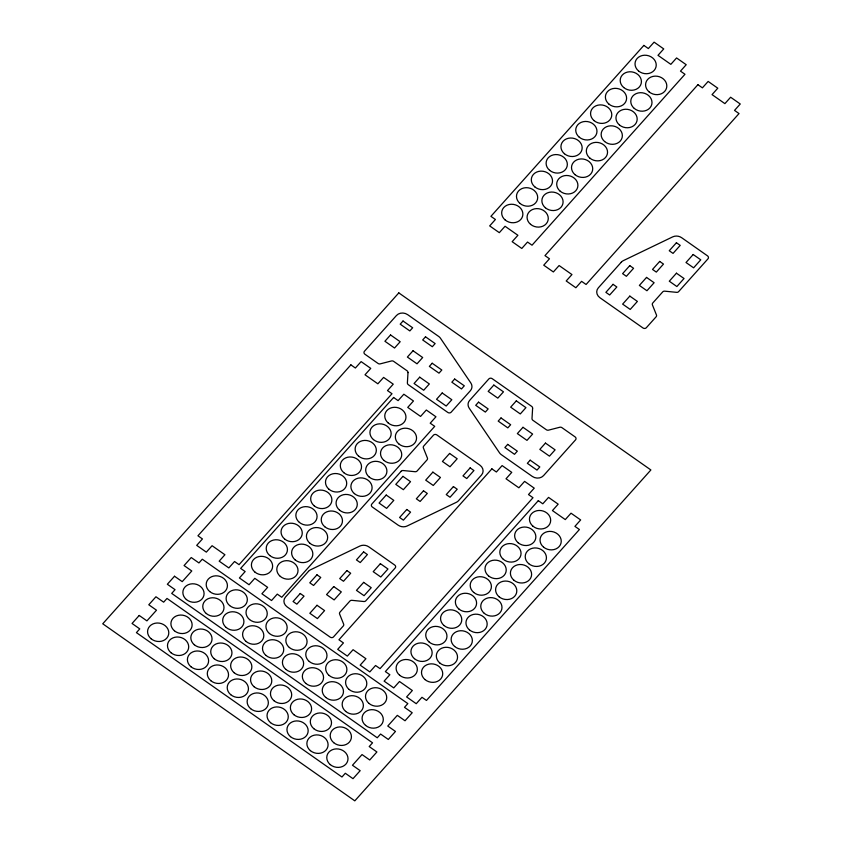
<?xml version="1.0" encoding="UTF-8"?>
<svg xmlns="http://www.w3.org/2000/svg" width="843" height="843" viewBox="0 0 843 843"><rect width="100%" height="100%" fill="white"/><g stroke="black" fill="none" stroke-linecap="round" stroke-linejoin="round"><path stroke-width="1.26" d="M408.001 372.606L407.39 382.901A2.413 2.086 12.2 0 0 408.36 384.735L447.791 412.438A2.413 2.086 12.2 0 0 451.153 412.185L470.383 390.699A8.051 6.934 12.2 0 0 470.784 382.901L440.583 338.412A8.051 6.934 12.2 0 0 438.539 336.346L407.664 314.66A8.051 6.934 12.2 0 0 396.463 315.493L364.439 351.278A2.413 2.086 12.2 0 0 364.935 354.239L378.033 363.438A2.413 2.086 12.2 0 0 380.277 363.849L391.447 360.973A2.413 2.086 12.2 0 1 393.681 361.384L407.043 370.762A2.413 2.086 12.2 0 1 408.001 372.606M532.618 408.223L532.007 418.507A2.413 2.086 12.2 0 0 532.976 420.351L546.327 429.73A2.413 2.086 12.2 0 0 548.572 430.141L559.741 427.264A2.413 2.086 12.2 0 1 561.975 427.675L575.084 436.885A2.413 2.086 12.2 0 1 575.569 439.835L543.545 475.621A8.051 6.934 12.2 0 1 532.344 476.453L501.469 454.767A8.051 6.934 12.2 0 1 499.425 452.712L469.235 408.212A8.051 6.934 12.2 0 1 469.635 400.414L488.856 378.928A2.413 2.086 12.2 0 1 492.217 378.676L531.659 406.379A2.413 2.086 12.2 0 1 532.618 408.223M398.813 292.89L102.741 623.788L354.808 800.85L650.88 469.962L398.813 292.89M350.888 364.861L197.947 535.79L202.436 538.951L196.704 545.358L206.335 552.133L212.078 545.716L224.923 554.747L219.18 561.153L228.822 567.919L234.554 561.512L239.054 564.673L391.995 393.734L387.495 390.583L393.238 384.166L383.597 377.401L377.864 383.807L365.019 374.787L370.751 368.38L361.12 361.615L355.377 368.022L350.888 364.861M643.862 45.406L490.921 216.335L495.421 219.486L489.678 225.903L499.319 232.668L505.052 226.261L517.897 235.281L512.165 241.688L521.796 248.464L527.539 242.046L532.028 245.208L684.969 74.279L680.48 71.118L686.213 64.711L676.581 57.946L670.838 64.353L657.993 55.332L663.736 48.915L654.094 42.15L648.362 48.557L643.862 45.406M139.221 615.464L132.056 623.472L139.759 628.889L136.418 632.629L341.963 777.004L345.303 773.263L353.006 778.679L360.182 770.671L352.469 765.254L362.037 754.569L369.74 759.986L376.905 751.967L369.202 746.561L372.543 742.82L166.998 598.435L163.658 602.176L155.944 596.77L148.779 604.779L156.492 610.195L146.924 620.88L139.221 615.464M174.512 576.243L167.346 584.252L175.049 589.668L171.709 593.409L377.253 737.783L380.593 734.042L388.307 739.459L395.472 731.45L387.769 726.034L397.327 715.349L405.03 720.765L412.206 712.746L404.492 707.34L407.843 703.599L202.299 559.215L198.948 562.955L191.245 557.539L184.069 565.558L191.782 570.974L182.225 581.649L174.512 576.243M390.551 334.956L384.914 341.257L394.545 348.022L400.183 341.721L390.551 334.956M403.028 321.014L400.204 324.165L409.835 330.93L412.659 327.779L403.028 321.014M413.028 350.751L407.39 357.053L417.022 363.818L422.67 357.516L413.028 350.751M425.504 336.8L422.691 339.961L432.322 346.726L435.136 343.575L425.504 336.8M393.607 397.474L240.655 568.403L245.155 571.554L239.423 577.971L249.054 584.736L254.797 578.33L267.642 587.35L261.899 593.757L271.541 600.532L277.273 594.115L281.773 597.276L434.714 426.347L430.215 423.186L435.947 416.779L426.316 410.014L420.583 416.421L407.738 407.401L413.47 400.983L403.839 394.218L398.096 400.625L393.607 397.474M419.709 377.179L414.071 383.491L423.702 390.256L429.34 383.955L419.709 377.179M432.185 363.238L429.361 366.399L439.003 373.164L441.816 370.014L432.185 363.238M697.92 84.69L544.968 255.619L549.467 258.769L543.735 265.187L553.366 271.952L559.109 265.545L571.954 274.565L566.211 280.972L575.853 287.748L581.586 281.33L586.085 284.491L739.026 113.563L734.527 110.401L740.259 103.995L730.628 97.23L724.896 103.636L712.05 94.616L717.783 88.199L708.152 81.434L702.409 87.841L697.92 84.69M442.196 392.975L436.548 399.276L446.189 406.041L451.827 399.74L442.196 392.975M454.662 379.034L451.848 382.185L461.479 388.95L464.303 385.799L454.662 379.034M308.464 571.375L285.492 597.055A8.051 6.934 12.2 0 0 287.136 606.907L330.171 637.139A2.413 2.086 12.2 0 0 333.533 636.886L343.28 625.991A2.413 2.086 12.2 0 0 343.617 624.062L339.624 614.104A2.413 2.086 12.2 0 1 339.961 612.176L349.898 601.07A2.413 2.086 12.2 0 1 351.942 600.332L363.797 601.512A2.413 2.086 12.2 0 0 365.841 600.774L395.188 567.982A2.413 2.086 12.2 0 0 394.693 565.031L368.855 546.875A8.051 6.934 12.2 0 0 359.887 546.043L310.698 569.72A8.051 6.934 12.2 0 0 308.464 571.375M401.163 471.269L371.816 504.061A2.413 2.086 12.2 0 0 372.311 507.022L398.159 525.168A8.051 6.934 12.2 0 0 407.127 526L456.305 502.333A8.051 6.934 12.2 0 0 458.539 500.668L481.522 474.988A8.051 6.934 12.2 0 0 479.878 465.136L436.832 434.914A2.413 2.086 12.2 0 0 433.481 435.157L423.734 446.052A2.413 2.086 12.2 0 0 423.397 447.991L427.38 457.939A2.413 2.086 12.2 0 1 427.053 459.878L417.116 470.984A2.413 2.086 12.2 0 1 415.062 471.711L403.217 470.542A2.413 2.086 12.2 0 0 401.163 471.269M386.22 495.041L379.055 503.06L386.631 508.382L393.797 500.363L386.22 495.041M402.954 476.348L395.778 484.356L403.365 489.688L410.53 481.669L402.954 476.348M300.234 593.493L293.069 601.512L296.852 604.168L304.028 596.159L300.234 593.493M316.968 574.8L309.792 582.808L313.585 585.474L320.751 577.466L316.968 574.8M478.529 402.164L475.715 405.314L485.347 412.079L488.16 408.929L478.529 402.164M493.829 385.072L488.181 391.373L497.823 398.138L503.461 391.837L493.829 385.072M432.87 472.133L425.704 480.152L433.281 485.473L440.446 477.465L432.87 472.133M449.593 453.439L442.427 461.458L450.004 466.78L457.18 458.761L449.593 453.439M621.28 262.205L598.298 287.885A8.051 6.934 12.2 0 0 599.942 297.737L642.977 327.969A2.413 2.086 12.2 0 0 646.339 327.716L656.086 316.831A2.413 2.086 12.2 0 0 656.423 314.892L652.429 304.934A2.413 2.086 12.2 0 1 652.767 303.006L662.703 291.899A2.413 2.086 12.2 0 1 664.758 291.172L676.602 292.342A2.413 2.086 12.2 0 0 678.657 291.604L707.994 258.812A2.413 2.086 12.2 0 0 707.509 255.861L681.66 237.705A8.051 6.934 12.2 0 0 672.693 236.872L623.514 260.55A8.051 6.934 12.2 0 0 621.28 262.205M346.884 570.585L339.718 578.604L343.501 581.259L350.677 573.251L346.884 570.585M363.607 551.891L356.441 559.91L360.235 562.566L367.4 554.557L363.607 551.891M317 605.274L309.834 613.283L317.411 618.604L324.576 610.595L317 605.274M333.733 586.58L326.557 594.589L334.134 599.91L341.31 591.902L333.733 586.58M406.779 509.478L399.603 517.497L403.397 520.152L410.562 512.144L406.779 509.478M423.502 490.784L416.337 498.803L420.12 501.459L427.296 493.45L423.502 490.784M613.051 284.323L605.875 292.342L609.668 294.997L616.834 286.989L613.051 284.323M629.774 265.629L622.608 273.648L626.391 276.304L633.567 268.295L629.774 265.629M501.016 417.949L498.192 421.1L507.823 427.875L510.647 424.724L501.016 417.949M516.306 400.857L510.668 407.158L520.3 413.934L525.937 407.633L516.306 400.857M363.649 582.365L356.473 590.374L364.06 595.695L371.226 587.687L363.649 582.365M380.372 563.672L373.207 571.68L380.783 577.002L387.959 568.993L380.372 563.672M453.418 486.58L446.253 494.588L450.046 497.254L457.212 489.235L453.418 486.58M470.152 467.876L462.986 475.895L466.769 478.55L473.945 470.542L470.152 467.876M659.69 261.425L652.524 269.433L656.318 272.099L663.483 264.08L659.69 261.425M676.423 242.721L669.247 250.74L673.041 253.395L680.206 245.387L676.423 242.721M629.816 296.104L622.64 304.112L630.216 309.434L637.392 301.425L629.816 296.104M646.539 277.41L639.373 285.419L646.95 290.74L654.115 282.732L646.539 277.41M507.686 444.387L504.873 447.538L514.504 454.314L517.328 451.163L507.686 444.387M522.987 427.296L517.349 433.597L526.98 440.373L532.618 434.061L522.987 427.296M491.89 468.845L338.949 639.774L343.438 642.935L337.706 649.342L347.337 656.107L353.08 649.7L365.925 658.72L360.182 665.138L369.824 671.903L375.556 665.496L380.056 668.647L532.997 497.718L528.498 494.556L534.241 488.15L524.599 481.385L518.866 487.791L506.021 478.771L511.754 472.365L502.122 465.589L496.379 472.006L491.89 468.845M676.455 273.195L669.289 281.204L676.866 286.536L684.042 278.517L676.455 273.195M693.188 254.502L686.012 262.51L693.599 267.832L700.765 259.823L693.188 254.502M530.173 460.183L527.349 463.334L536.991 470.099L539.805 466.948L530.173 460.183M545.463 443.091L539.826 449.393L549.457 456.158L555.105 449.856L545.463 443.091M538.308 500.647L385.367 671.576L389.856 674.737L384.123 681.144L393.765 687.909L399.498 681.502L412.343 690.522L406.611 696.94L416.242 703.705L421.974 697.298L426.474 700.449L579.415 529.52L574.915 526.369L580.658 519.952L571.017 513.187L565.284 519.594L552.439 510.573L558.171 504.167L548.54 497.391L542.808 503.808L538.308 500.647M589.826 158.094A10.674 9.189 12.2 0 0 607.308 154.121A10.674 9.189 12.2 0 0 593.683 142.646A10.674 9.189 12.2 0 0 589.826 158.094M579.246 137.188A10.674 9.189 12.2 0 0 596.739 133.205A10.674 9.189 12.2 0 0 583.103 121.729A10.674 9.189 12.2 0 0 579.246 137.188M594.062 120.623A10.674 9.189 12.2 0 0 611.554 116.65A10.674 9.189 12.2 0 0 597.919 105.175A10.674 9.189 12.2 0 0 594.062 120.623M649.089 91.866A10.674 9.189 12.2 0 0 666.581 87.883A10.674 9.189 12.2 0 0 652.946 76.407A10.674 9.189 12.2 0 0 649.089 91.866M564.431 153.742A10.674 9.189 12.2 0 0 581.923 149.769A10.674 9.189 12.2 0 0 568.287 138.294A10.674 9.189 12.2 0 0 564.431 153.742M634.273 108.42A10.674 9.189 12.2 0 0 651.765 104.437A10.674 9.189 12.2 0 0 638.13 92.972A10.674 9.189 12.2 0 0 634.273 108.42M549.615 170.307A10.674 9.189 12.2 0 0 567.107 166.324A10.674 9.189 12.2 0 0 553.472 154.849A10.674 9.189 12.2 0 0 549.615 170.307M530.563 224.333A10.674 9.189 12.2 0 0 548.045 220.35A10.674 9.189 12.2 0 0 534.42 208.885A10.674 9.189 12.2 0 0 530.563 224.333M545.379 207.778A10.674 9.189 12.2 0 0 562.861 203.795A10.674 9.189 12.2 0 0 549.236 192.32A10.674 9.189 12.2 0 0 545.379 207.778M560.195 191.213A10.674 9.189 12.2 0 0 577.676 187.241A10.674 9.189 12.2 0 0 564.051 175.766A10.674 9.189 12.2 0 0 560.195 191.213M575.01 174.659A10.674 9.189 12.2 0 0 592.492 170.676A10.674 9.189 12.2 0 0 578.867 159.201A10.674 9.189 12.2 0 0 575.01 174.659M604.642 141.54A10.674 9.189 12.2 0 0 622.134 137.557A10.674 9.189 12.2 0 0 608.498 126.092A10.674 9.189 12.2 0 0 604.642 141.54M638.52 70.949A10.674 9.189 12.2 0 0 656.002 66.966A10.674 9.189 12.2 0 0 642.366 55.501A10.674 9.189 12.2 0 0 638.52 70.949M623.704 87.514A10.674 9.189 12.2 0 0 641.186 83.531A10.674 9.189 12.2 0 0 627.55 72.055A10.674 9.189 12.2 0 0 623.704 87.514M608.888 104.068A10.674 9.189 12.2 0 0 626.37 100.085A10.674 9.189 12.2 0 0 612.735 88.62A10.674 9.189 12.2 0 0 608.888 104.068M534.799 186.861A10.674 9.189 12.2 0 0 552.291 182.878A10.674 9.189 12.2 0 0 538.656 171.414A10.674 9.189 12.2 0 0 534.799 186.861M519.983 203.426A10.674 9.189 12.2 0 0 537.465 199.443A10.674 9.189 12.2 0 0 523.84 187.968A10.674 9.189 12.2 0 0 519.983 203.426M505.168 219.981A10.674 9.189 12.2 0 0 522.649 215.998A10.674 9.189 12.2 0 0 509.024 204.533A10.674 9.189 12.2 0 0 505.168 219.981M619.457 124.985A10.674 9.189 12.2 0 0 636.95 121.002A10.674 9.189 12.2 0 0 623.314 109.527A10.674 9.189 12.2 0 0 619.457 124.985M369.202 477.054A10.674 9.189 12.2 0 0 386.684 473.071A10.674 9.189 12.2 0 0 373.049 461.595A10.674 9.189 12.2 0 0 369.202 477.054M254.902 572.049A10.674 9.189 12.2 0 0 272.394 568.066A10.674 9.189 12.2 0 0 258.759 556.601A10.674 9.189 12.2 0 0 254.902 572.049M269.728 555.495A10.674 9.189 12.2 0 0 287.21 551.512A10.674 9.189 12.2 0 0 273.575 540.036A10.674 9.189 12.2 0 0 269.728 555.495M284.544 538.93A10.674 9.189 12.2 0 0 302.026 534.947A10.674 9.189 12.2 0 0 288.39 523.482A10.674 9.189 12.2 0 0 284.544 538.93M358.623 456.137A10.674 9.189 12.2 0 0 376.104 452.154A10.674 9.189 12.2 0 0 362.479 440.689A10.674 9.189 12.2 0 0 358.623 456.137M373.438 439.582A10.674 9.189 12.2 0 0 390.92 435.599A10.674 9.189 12.2 0 0 377.295 424.124A10.674 9.189 12.2 0 0 373.438 439.582M388.254 423.017A10.674 9.189 12.2 0 0 405.736 419.034A10.674 9.189 12.2 0 0 392.111 407.569A10.674 9.189 12.2 0 0 388.254 423.017M354.387 493.608A10.674 9.189 12.2 0 0 371.868 489.625A10.674 9.189 12.2 0 0 358.233 478.16A10.674 9.189 12.2 0 0 354.387 493.608M324.745 526.727A10.674 9.189 12.2 0 0 342.237 522.744A10.674 9.189 12.2 0 0 328.601 511.269A10.674 9.189 12.2 0 0 324.745 526.727M309.929 543.282A10.674 9.189 12.2 0 0 327.421 539.309A10.674 9.189 12.2 0 0 313.786 527.834A10.674 9.189 12.2 0 0 309.929 543.282M295.113 559.847A10.674 9.189 12.2 0 0 312.605 555.864A10.674 9.189 12.2 0 0 298.97 544.388A10.674 9.189 12.2 0 0 295.113 559.847M280.298 576.401A10.674 9.189 12.2 0 0 297.79 572.418A10.674 9.189 12.2 0 0 284.154 560.953A10.674 9.189 12.2 0 0 280.298 576.401M299.36 522.375A10.674 9.189 12.2 0 0 316.842 518.392A10.674 9.189 12.2 0 0 303.206 506.917A10.674 9.189 12.2 0 0 299.36 522.375M384.018 460.489A10.674 9.189 12.2 0 0 401.5 456.506A10.674 9.189 12.2 0 0 387.864 445.041A10.674 9.189 12.2 0 0 384.018 460.489M314.176 505.811A10.674 9.189 12.2 0 0 331.657 501.838A10.674 9.189 12.2 0 0 318.022 490.363A10.674 9.189 12.2 0 0 314.176 505.811M398.834 443.934A10.674 9.189 12.2 0 0 416.316 439.951A10.674 9.189 12.2 0 0 402.691 428.476A10.674 9.189 12.2 0 0 398.834 443.934M343.807 472.691A10.674 9.189 12.2 0 0 361.289 468.719A10.674 9.189 12.2 0 0 347.664 457.243A10.674 9.189 12.2 0 0 343.807 472.691M328.991 489.256A10.674 9.189 12.2 0 0 346.473 485.273A10.674 9.189 12.2 0 0 332.848 473.798A10.674 9.189 12.2 0 0 328.991 489.256M339.571 510.163A10.674 9.189 12.2 0 0 357.053 506.19A10.674 9.189 12.2 0 0 343.417 494.715A10.674 9.189 12.2 0 0 339.571 510.163M513.903 580.226A10.674 9.189 12.2 0 0 531.385 576.243A10.674 9.189 12.2 0 0 517.76 564.778A10.674 9.189 12.2 0 0 513.903 580.226M399.614 675.222A10.674 9.189 12.2 0 0 417.095 671.249A10.674 9.189 12.2 0 0 403.46 659.774A10.674 9.189 12.2 0 0 399.614 675.222M414.429 658.668A10.674 9.189 12.2 0 0 431.911 654.684A10.674 9.189 12.2 0 0 418.286 643.22A10.674 9.189 12.2 0 0 414.429 658.668M429.245 642.113A10.674 9.189 12.2 0 0 446.727 638.13A10.674 9.189 12.2 0 0 433.102 626.655A10.674 9.189 12.2 0 0 429.245 642.113M503.324 559.309A10.674 9.189 12.2 0 0 520.816 555.337A10.674 9.189 12.2 0 0 507.18 543.861A10.674 9.189 12.2 0 0 503.324 559.309M518.139 542.755A10.674 9.189 12.2 0 0 535.632 538.772A10.674 9.189 12.2 0 0 521.996 527.307A10.674 9.189 12.2 0 0 518.139 542.755M532.955 526.201A10.674 9.189 12.2 0 0 550.447 522.217A10.674 9.189 12.2 0 0 536.812 510.742A10.674 9.189 12.2 0 0 532.955 526.201M499.088 596.781A10.674 9.189 12.2 0 0 516.569 592.808A10.674 9.189 12.2 0 0 502.944 581.333A10.674 9.189 12.2 0 0 499.088 596.781M469.456 629.9A10.674 9.189 12.2 0 0 486.938 625.928A10.674 9.189 12.2 0 0 473.302 614.452A10.674 9.189 12.2 0 0 469.456 629.9M454.64 646.465A10.674 9.189 12.2 0 0 472.122 642.482A10.674 9.189 12.2 0 0 458.487 631.007A10.674 9.189 12.2 0 0 454.64 646.465M439.825 663.019A10.674 9.189 12.2 0 0 457.306 659.036A10.674 9.189 12.2 0 0 443.671 647.572A10.674 9.189 12.2 0 0 439.825 663.019M425.009 679.584A10.674 9.189 12.2 0 0 442.491 675.601A10.674 9.189 12.2 0 0 428.855 664.126A10.674 9.189 12.2 0 0 425.009 679.584M444.061 625.548A10.674 9.189 12.2 0 0 461.542 621.565A10.674 9.189 12.2 0 0 447.918 610.1A10.674 9.189 12.2 0 0 444.061 625.548M528.719 563.672A10.674 9.189 12.2 0 0 546.201 559.689A10.674 9.189 12.2 0 0 532.576 548.213A10.674 9.189 12.2 0 0 528.719 563.672M458.877 608.994A10.674 9.189 12.2 0 0 476.358 605.011A10.674 9.189 12.2 0 0 462.733 593.535A10.674 9.189 12.2 0 0 458.877 608.994M543.535 547.107A10.674 9.189 12.2 0 0 561.016 543.124A10.674 9.189 12.2 0 0 547.392 531.659A10.674 9.189 12.2 0 0 543.535 547.107M488.508 575.874A10.674 9.189 12.2 0 0 506 571.891A10.674 9.189 12.2 0 0 492.365 560.416A10.674 9.189 12.2 0 0 488.508 575.874M473.692 592.429A10.674 9.189 12.2 0 0 491.174 588.456A10.674 9.189 12.2 0 0 477.549 576.981A10.674 9.189 12.2 0 0 473.692 592.429M484.272 613.346A10.674 9.189 12.2 0 0 501.754 609.363A10.674 9.189 12.2 0 0 488.129 597.887A10.674 9.189 12.2 0 0 484.272 613.346M249.528 619.531A10.674 9.189 12.2 0 0 267.01 615.548A10.674 9.189 12.2 0 0 253.385 604.073A10.674 9.189 12.2 0 0 249.528 619.531M365.577 725.391A10.674 9.189 12.2 0 0 383.059 721.418A10.674 9.189 12.2 0 0 369.424 709.943A10.674 9.189 12.2 0 0 365.577 725.391M345.662 711.408A10.674 9.189 12.2 0 0 363.143 707.425A10.674 9.189 12.2 0 0 349.518 695.96A10.674 9.189 12.2 0 0 345.662 711.408M325.746 697.424A10.674 9.189 12.2 0 0 343.238 693.441A10.674 9.189 12.2 0 0 329.602 681.966A10.674 9.189 12.2 0 0 325.746 697.424M226.187 627.487A10.674 9.189 12.2 0 0 243.68 623.514A10.674 9.189 12.2 0 0 230.044 612.039A10.674 9.189 12.2 0 0 226.187 627.487M206.282 613.504A10.674 9.189 12.2 0 0 223.764 609.521A10.674 9.189 12.2 0 0 210.128 598.045A10.674 9.189 12.2 0 0 206.282 613.504M186.366 599.521A10.674 9.189 12.2 0 0 203.848 595.537A10.674 9.189 12.2 0 0 190.223 584.062A10.674 9.189 12.2 0 0 186.366 599.521M269.444 633.514A10.674 9.189 12.2 0 0 286.926 629.531A10.674 9.189 12.2 0 0 273.29 618.056A10.674 9.189 12.2 0 0 269.444 633.514M309.265 661.481A10.674 9.189 12.2 0 0 326.747 657.508A10.674 9.189 12.2 0 0 313.122 646.033A10.674 9.189 12.2 0 0 309.265 661.481M329.17 675.475A10.674 9.189 12.2 0 0 346.663 671.492A10.674 9.189 12.2 0 0 333.027 660.016A10.674 9.189 12.2 0 0 329.17 675.475M349.086 689.458A10.674 9.189 12.2 0 0 366.568 685.475A10.674 9.189 12.2 0 0 352.943 674.01A10.674 9.189 12.2 0 0 349.086 689.458M369.002 703.441A10.674 9.189 12.2 0 0 386.484 699.469A10.674 9.189 12.2 0 0 372.848 687.993A10.674 9.189 12.2 0 0 369.002 703.441M305.84 683.431A10.674 9.189 12.2 0 0 323.322 679.458A10.674 9.189 12.2 0 0 309.687 667.983A10.674 9.189 12.2 0 0 305.84 683.431M229.612 605.537A10.674 9.189 12.2 0 0 247.104 601.565A10.674 9.189 12.2 0 0 233.469 590.089A10.674 9.189 12.2 0 0 229.612 605.537M285.925 669.447A10.674 9.189 12.2 0 0 303.406 665.464A10.674 9.189 12.2 0 0 289.781 653.999A10.674 9.189 12.2 0 0 285.925 669.447M209.707 591.554A10.674 9.189 12.2 0 0 227.188 587.571A10.674 9.189 12.2 0 0 213.553 576.096A10.674 9.189 12.2 0 0 209.707 591.554M246.103 641.481A10.674 9.189 12.2 0 0 263.585 637.498A10.674 9.189 12.2 0 0 249.96 626.022A10.674 9.189 12.2 0 0 246.103 641.481M266.009 655.464A10.674 9.189 12.2 0 0 283.501 651.481A10.674 9.189 12.2 0 0 269.865 640.006A10.674 9.189 12.2 0 0 266.009 655.464M289.349 647.498A10.674 9.189 12.2 0 0 306.841 643.515A10.674 9.189 12.2 0 0 293.206 632.05A10.674 9.189 12.2 0 0 289.349 647.498M254.059 686.718A10.674 9.189 12.2 0 0 271.541 682.746A10.674 9.189 12.2 0 0 257.916 671.27A10.674 9.189 12.2 0 0 254.059 686.718M230.719 694.685A10.674 9.189 12.2 0 0 248.211 690.702A10.674 9.189 12.2 0 0 234.575 679.237A10.674 9.189 12.2 0 0 230.719 694.685M210.813 680.701A10.674 9.189 12.2 0 0 228.295 676.718A10.674 9.189 12.2 0 0 214.659 665.243A10.674 9.189 12.2 0 0 210.813 680.701M174.406 630.775A10.674 9.189 12.2 0 0 191.898 626.792A10.674 9.189 12.2 0 0 178.263 615.327A10.674 9.189 12.2 0 0 174.406 630.775M250.634 708.668A10.674 9.189 12.2 0 0 268.116 704.695A10.674 9.189 12.2 0 0 254.491 693.22A10.674 9.189 12.2 0 0 250.634 708.668M194.322 644.758A10.674 9.189 12.2 0 0 211.804 640.785A10.674 9.189 12.2 0 0 198.179 629.31A10.674 9.189 12.2 0 0 194.322 644.758M270.54 722.662A10.674 9.189 12.2 0 0 288.032 718.679A10.674 9.189 12.2 0 0 274.396 707.203A10.674 9.189 12.2 0 0 270.54 722.662M333.702 742.672A10.674 9.189 12.2 0 0 351.194 738.689A10.674 9.189 12.2 0 0 337.558 727.214A10.674 9.189 12.2 0 0 333.702 742.672M313.796 728.679A10.674 9.189 12.2 0 0 331.278 724.706A10.674 9.189 12.2 0 0 317.653 713.231A10.674 9.189 12.2 0 0 313.796 728.679M293.88 714.695A10.674 9.189 12.2 0 0 311.373 710.712A10.674 9.189 12.2 0 0 297.737 699.247A10.674 9.189 12.2 0 0 293.88 714.695M273.975 700.712A10.674 9.189 12.2 0 0 291.457 696.729A10.674 9.189 12.2 0 0 277.821 685.254A10.674 9.189 12.2 0 0 273.975 700.712M234.143 672.735A10.674 9.189 12.2 0 0 251.636 668.752A10.674 9.189 12.2 0 0 238 657.287A10.674 9.189 12.2 0 0 234.143 672.735M151.076 638.741A10.674 9.189 12.2 0 0 168.558 634.758A10.674 9.189 12.2 0 0 154.922 623.283A10.674 9.189 12.2 0 0 151.076 638.741M170.981 652.724A10.674 9.189 12.2 0 0 188.474 648.741A10.674 9.189 12.2 0 0 174.838 637.276A10.674 9.189 12.2 0 0 170.981 652.724M190.897 666.708A10.674 9.189 12.2 0 0 208.379 662.735A10.674 9.189 12.2 0 0 194.754 651.26A10.674 9.189 12.2 0 0 190.897 666.708M290.456 736.645A10.674 9.189 12.2 0 0 307.937 732.662A10.674 9.189 12.2 0 0 294.312 721.197A10.674 9.189 12.2 0 0 290.456 736.645M310.372 750.628A10.674 9.189 12.2 0 0 327.853 746.656A10.674 9.189 12.2 0 0 314.218 735.18A10.674 9.189 12.2 0 0 310.372 750.628M330.277 764.622A10.674 9.189 12.2 0 0 347.769 760.639A10.674 9.189 12.2 0 0 334.134 749.164A10.674 9.189 12.2 0 0 330.277 764.622M214.238 658.752A10.674 9.189 12.2 0 0 231.72 654.769A10.674 9.189 12.2 0 0 218.084 643.293A10.674 9.189 12.2 0 0 214.238 658.752"/></g></svg>
